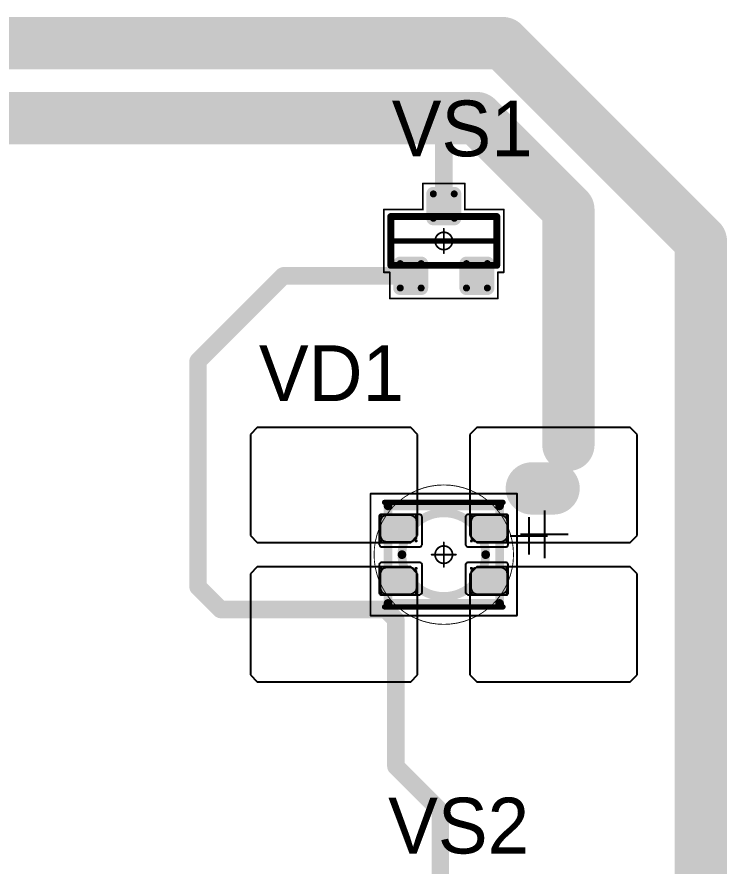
# Model space of a CAD drawing. Header units: millimetres. Extents: x 0 to 400, y 0 to 514.
# Drawn here: x 227.76 to 248.12, y 323.54 to 347.93 of the extents above; entities that cross this region are included whole.
import ezdxf

# ---------------------------------------------------------------- set-up
doc = ezdxf.new("R2010")
doc.units = ezdxf.units.MM
for name, color, linetype in [('Mechanical13', 56, 'Continuous'), ('Mechanical15', 56, 'Continuous'), ('Mechanical2', 216, 'Continuous'), ('TopLayer', 1, 'Continuous'), ('TopOverlay', 2, 'Continuous'), ('TopPaste', 8, 'Continuous'), ('TopSolder', 216, 'Continuous')]:
    doc.layers.add(name, color=color, linetype=linetype)

# ---------------------------------------------------------------- blocks, each defined once
blk = doc.blocks.new('SOT23_181')
at = {"layer": 'Mechanical13', "const_width": 0.2}
for points in [[(0.7, 1.52), (-0.7, 1.52)], [(-0.7, 1.52), (-0.7, -1.52)], [(0.7, 1.52), (0.7, -1.52)], [(-0.7, -1.52), (0.7, -1.52)]]:
    blk.add_lwpolyline(points, dxfattribs=at)
at = {"layer": 'Mechanical13', "const_width": 0.1}
for points in [[(-0.75, 1.52, 1), (-0.65, 1.52, 1)], [(-0.75, 1.52, 1), (-0.65, 1.52, 1)], [(0.65, 1.52, 1), (0.75, 1.52, 1)], [(0.65, 1.52, 1), (0.75, 1.52, 1)], [(-0.75, -1.52, 1), (-0.65, -1.52, 1)], [(-0.75, -1.52, 1), (-0.65, -1.52, 1)], [(0.65, -1.52, 1), (0.75, -1.52, 1)], [(0.65, -1.52, 1), (0.75, -1.52, 1)]]:
    blk.add_lwpolyline(points, format="xyb", close=True, dxfattribs=at)
at = {"layer": 'Mechanical15', "const_width": 0.05}
for points in [[(-0.9, 1.72), (-0.9, 1.55)], [(-0.9, 1.72), (0.9, 1.72)], [(0.9, 1.72), (0.9, 0.6)], [(-1.65, 1.55), (-1.65, -1.55)], [(-1.65, 1.55), (-0.9, 1.55)], [(0.9, 0.6), (1.65, 0.6)], [(1.65, 0.6), (1.65, -0.6)], [(0, 0.35), (0, -0.35)], [(0.35, 0), (-0.35, 0)], [(0.9, -0.6), (1.65, -0.6)], [(0.9, -0.6), (0.9, -1.72)], [(-1.65, -1.55), (-0.9, -1.55)], [(-0.9, -1.55), (-0.9, -1.72)], [(-0.9, -1.72), (0.9, -1.72)]]:
    blk.add_lwpolyline(points, dxfattribs=at)
at = {"layer": 'Mechanical15'}
for points, const_width in [([(-0.913, 1.72, 1), (-0.888, 1.72, 1)], 0.025), ([(-0.913, 1.72, 1), (-0.888, 1.72, 1)], 0.025), ([(0.888, 1.72, 1), (0.913, 1.72, 1)], 0.025), ([(0.888, 1.72, 1), (0.913, 1.72, 1)], 0.025), ([(-1.662, 1.55, 1), (-1.637, 1.55, 1)], 0.025), ([(-1.662, 1.55, 1), (-1.637, 1.55, 1)], 0.025), ([(-0.913, 1.55, 1), (-0.888, 1.55, 1)], 0.025), ([(-0.913, 1.55, 1), (-0.888, 1.55, 1)], 0.025), ([(0.888, 0.6, 1), (0.913, 0.6, 1)], 0.025), ([(0.888, 0.6, 1), (0.913, 0.6, 1)], 0.025), ([(1.637, 0.6, 1), (1.662, 0.6, 1)], 0.025), ([(1.637, 0.6, 1), (1.662, 0.6, 1)], 0.025), ([(0.25, 0, 1), (-0.25, 0, 1)], 0.05), ([(-0.012, 0.35, 1), (0.012, 0.35, 1)], 0.025), ([(-0.362, 0, 1), (-0.337, 0, 1)], 0.025), ([(-0.262, 0, 1), (-0.238, 0, 1)], 0.025), ([(0.238, 0, 1), (0.262, 0, 1)], 0.025), ([(0.337, 0, 1), (0.362, 0, 1)], 0.025), ([(-0.012, -0.35, 1), (0.012, -0.35, 1)], 0.025), ([(0.888, -0.6, 1), (0.913, -0.6, 1)], 0.025), ([(0.888, -0.6, 1), (0.913, -0.6, 1)], 0.025), ([(1.637, -0.6, 1), (1.662, -0.6, 1)], 0.025), ([(1.637, -0.6, 1), (1.662, -0.6, 1)], 0.025), ([(-1.662, -1.55, 1), (-1.637, -1.55, 1)], 0.025), ([(-1.662, -1.55, 1), (-1.637, -1.55, 1)], 0.025), ([(-0.913, -1.55, 1), (-0.888, -1.55, 1)], 0.025), ([(-0.913, -1.55, 1), (-0.888, -1.55, 1)], 0.025), ([(-0.913, -1.72, 1), (-0.888, -1.72, 1)], 0.025), ([(-0.913, -1.72, 1), (-0.888, -1.72, 1)], 0.025), ([(0.888, -1.72, 1), (0.913, -1.72, 1)], 0.025), ([(0.888, -1.72, 1), (0.913, -1.72, 1)], 0.025)]:
    blk.add_lwpolyline(points, format="xyb", close=True, dxfattribs=dict(at, const_width=const_width))
at = {"layer": 'TopLayer', "const_width": 0.1}
for points in [[(-1.4, 1.25, 1), (-1.3, 1.25, 1)], [(-0.7, 1.25, 1), (-0.6, 1.25, 1)], [(-1.4, 0.65, 1), (-1.3, 0.65, 1)], [(-0.7, 0.65, 1), (-0.6, 0.65, 1)], [(0.6, 0.3, 1), (0.7, 0.3, 1)], [(1.3, 0.3, 1), (1.4, 0.3, 1)], [(0.6, -0.3, 1), (0.7, -0.3, 1)], [(1.3, -0.3, 1), (1.4, -0.3, 1)], [(-1.4, -0.65, 1), (-1.3, -0.65, 1)], [(-0.7, -0.65, 1), (-0.6, -0.65, 1)], [(-1.4, -1.25, 1), (-1.3, -1.25, 1)], [(-0.7, -1.25, 1), (-0.6, -1.25, 1)]]:
    blk.add_lwpolyline(points, format="xyb", close=True, dxfattribs=at)
at = {"layer": 'TopLayer'}
for points in [[(-1.45, 1.25), (-1.45, 0.65), (-0.55, 1.25), (-0.55, 0.65)], [(-1.35, 1.35), (-1.35, 0.55), (-0.65, 1.35), (-0.65, 0.55)], [(0.55, 0.3), (0.55, -0.3), (1.45, 0.3), (1.45, -0.3)], [(0.65, 0.4), (0.65, -0.4), (1.35, 0.4), (1.35, -0.4)], [(-1.45, -0.65), (-1.45, -1.25), (-0.55, -0.65), (-0.55, -1.25)], [(-1.35, -0.55), (-1.35, -1.35), (-0.65, -0.55), (-0.65, -1.35)]]:
    blk.add_solid(points, dxfattribs=at)
at = {"layer": 'TopOverlay', "const_width": 0.15}
blk.add_lwpolyline([(0, 1.5), (0, -1.5)], dxfattribs=at)
at = {"layer": 'TopOverlay', "const_width": 0.075}
for points in [[(-0.038, 1.5, 1), (0.038, 1.5, 1)], [(-0.038, -1.5, 1), (0.038, -1.5, 1)]]:
    blk.add_lwpolyline(points, format="xyb", close=True, dxfattribs=at)
at = {"layer": 'TopPaste', "const_width": 0.075}
for points in [[(-1.387, 1.25, 1), (-1.313, 1.25, 1)], [(-0.687, 1.25, 1), (-0.613, 1.25, 1)], [(-1.387, 0.65, 1), (-1.313, 0.65, 1)], [(-0.687, 0.65, 1), (-0.613, 0.65, 1)], [(0.613, 0.3, 1), (0.687, 0.3, 1)], [(1.313, 0.3, 1), (1.387, 0.3, 1)], [(0.613, -0.3, 1), (0.687, -0.3, 1)], [(1.313, -0.3, 1), (1.387, -0.3, 1)], [(-1.387, -0.65, 1), (-1.313, -0.65, 1)], [(-0.687, -0.65, 1), (-0.613, -0.65, 1)], [(-1.387, -1.25, 1), (-1.313, -1.25, 1)], [(-0.687, -1.25, 1), (-0.613, -1.25, 1)]]:
    blk.add_lwpolyline(points, format="xyb", close=True, dxfattribs=at)
at = {"layer": 'TopPaste'}
for points in [[(-1.425, 1.25), (-1.425, 0.65), (-0.575, 1.25), (-0.575, 0.65)], [(-1.35, 1.325), (-1.35, 0.575), (-0.65, 1.325), (-0.65, 0.575)], [(0.575, 0.3), (0.575, -0.3), (1.425, 0.3), (1.425, -0.3)], [(0.65, 0.375), (0.65, -0.375), (1.35, 0.375), (1.35, -0.375)], [(-1.425, -0.65), (-1.425, -1.25), (-0.575, -0.65), (-0.575, -1.25)], [(-1.35, -0.575), (-1.35, -1.325), (-0.65, -0.575), (-0.65, -1.325)]]:
    blk.add_solid(points, dxfattribs=at)
at = {"layer": 'TopSolder', "const_width": 0.202}
for points in [[(-1.451, 1.25, 1), (-1.249, 1.25, 1)], [(-0.751, 1.25, 1), (-0.549, 1.25, 1)], [(-1.451, 0.65, 1), (-1.249, 0.65, 1)], [(-0.751, 0.65, 1), (-0.549, 0.65, 1)], [(0.549, 0.3, 1), (0.751, 0.3, 1)], [(1.249, 0.3, 1), (1.451, 0.3, 1)], [(0.549, -0.3, 1), (0.751, -0.3, 1)], [(1.249, -0.3, 1), (1.451, -0.3, 1)], [(-1.451, -0.65, 1), (-1.249, -0.65, 1)], [(-0.751, -0.65, 1), (-0.549, -0.65, 1)], [(-1.451, -1.25, 1), (-1.249, -1.25, 1)], [(-0.751, -1.25, 1), (-0.549, -1.25, 1)]]:
    blk.add_lwpolyline(points, format="xyb", close=True, dxfattribs=at)
at = {"layer": 'TopSolder'}
for points in [[(-1.552, 1.25), (-1.552, 0.65), (-0.448, 1.25), (-0.448, 0.65)], [(-1.35, 1.452), (-1.35, 0.448), (-0.65, 1.452), (-0.65, 0.448)], [(0.65, 0.502), (0.65, -0.502), (1.35, 0.502), (1.35, -0.502)], [(0.448, 0.3), (0.448, -0.3), (1.552, 0.3), (1.552, -0.3)], [(-1.35, -0.448), (-1.35, -1.452), (-0.65, -0.448), (-0.65, -1.452)], [(-1.552, -0.65), (-1.552, -1.25), (-0.448, -0.65), (-0.448, -1.25)]]:
    blk.add_solid(points, dxfattribs=at)
blk = doc.blocks.new('E65F_354')
at = {"layer": 'Mechanical13'}
for p, q in [((2.441, 1.071), (2.441, 0)), ((1.905, 0.536), (2.976, 0.536))]:
    blk.add_line(p, q, dxfattribs=at)
at = {"layer": 'Mechanical13', "const_width": 0.25}
for points in [[(-1.6, -1.4), (-1.6, 1.4)], [(-1.6, 1.4), (1.6, 1.4)], [(1.6, -1.4), (1.6, 1.4)], [(-1.6, -1.4), (1.6, -1.4)]]:
    blk.add_lwpolyline(points, dxfattribs=at)
at = {"layer": 'Mechanical13'}
for points, const_width in [([(-1.663, 1.4, 1), (-1.538, 1.4, 1)], 0.125), ([(-1.663, 1.4, 1), (-1.538, 1.4, 1)], 0.125), ([(1.537, 1.4, 1), (1.662, 1.4, 1)], 0.125), ([(1.537, 1.4, 1), (1.662, 1.4, 1)], 0.125), ([(1.2, 0, 1), (-1.2, 0, 1)], 0.25), ([(-1.263, 0, 1), (-1.138, 0, 1)], 0.125), ([(1.137, 0, 1), (1.262, 0, 1)], 0.125), ([(-1.663, -1.4, 1), (-1.538, -1.4, 1)], 0.125), ([(-1.663, -1.4, 1), (-1.538, -1.4, 1)], 0.125), ([(1.537, -1.4, 1), (1.662, -1.4, 1)], 0.125), ([(1.537, -1.4, 1), (1.662, -1.4, 1)], 0.125)]:
    blk.add_lwpolyline(points, format="xyb", close=True, dxfattribs=dict(at, const_width=const_width))
at = {"layer": 'Mechanical15', "const_width": 0.05}
for points in [[(-2.1, 1.75), (2.1, 1.75)], [(-2.1, -1.75), (-2.1, 1.75)], [(2.1, -1.75), (2.1, 1.75)], [(0, -0.35), (0, 0.35)], [(0, -0.35), (0, 0.35)], [(-0.35, 0), (0.35, 0)], [(-0.35, 0), (0.35, 0)], [(-2.1, -1.75), (2.1, -1.75)]]:
    blk.add_lwpolyline(points, dxfattribs=at)
at = {"layer": 'Mechanical15'}
for points, const_width in [([(-2.113, 1.75, 1), (-2.088, 1.75, 1)], 0.025), ([(-2.113, 1.75, 1), (-2.088, 1.75, 1)], 0.025), ([(2.087, 1.75, 1), (2.112, 1.75, 1)], 0.025), ([(2.087, 1.75, 1), (2.112, 1.75, 1)], 0.025), ([(0.25, 0, 1), (-0.25, 0, 1)], 0.05), ([(0.25, 0, 1), (-0.25, 0, 1)], 0.05), ([(-0.013, 0.35, 1), (0.012, 0.35, 1)], 0.025), ([(-0.013, 0.35, 1), (0.012, 0.35, 1)], 0.025), ([(-0.363, 0, 1), (-0.338, 0, 1)], 0.025), ([(-0.363, 0, 1), (-0.338, 0, 1)], 0.025), ([(-0.263, 0, 1), (-0.238, 0, 1)], 0.025), ([(-0.263, 0, 1), (-0.238, 0, 1)], 0.025), ([(0.237, 0, 1), (0.262, 0, 1)], 0.025), ([(0.237, 0, 1), (0.262, 0, 1)], 0.025), ([(0.337, 0, 1), (0.362, 0, 1)], 0.025), ([(0.337, 0, 1), (0.362, 0, 1)], 0.025), ([(-0.013, -0.35, 1), (0.012, -0.35, 1)], 0.025), ([(-0.013, -0.35, 1), (0.012, -0.35, 1)], 0.025), ([(-2.113, -1.75, 1), (-2.088, -1.75, 1)], 0.025), ([(-2.113, -1.75, 1), (-2.088, -1.75, 1)], 0.025), ([(2.087, -1.75, 1), (2.112, -1.75, 1)], 0.025), ([(2.087, -1.75, 1), (2.112, -1.75, 1)], 0.025)]:
    blk.add_lwpolyline(points, format="xyb", close=True, dxfattribs=dict(at, const_width=const_width))
at = {"layer": 'TopLayer'}
for p, q in [((-5.35, 3.65), (-5.55, 3.45)), ((-5.55, 3.45), (-5.55, 3.45)), ((-5.55, 3.45), (-5.55, 0.55)), ((-0.95, 3.65), (-5.35, 3.65)), ((-5.35, 3.65), (-5.35, 3.65)), ((-0.75, 3.45), (-0.95, 3.65)), ((-0.75, 0.55), (-0.75, 3.45)), ((0.95, 3.65), (0.75, 3.45)), ((0.75, 3.45), (0.75, 3.45)), ((0.75, 3.45), (0.75, 0.55)), ((5.35, 3.65), (0.95, 3.65)), ((0.95, 3.65), (0.95, 3.65)), ((5.55, 3.45), (5.35, 3.65)), ((5.55, 0.55), (5.55, 3.45)), ((-5.55, 0.55), (-5.35, 0.35)), ((-0.95, 0.35), (-0.75, 0.55)), ((0.75, 0.55), (0.95, 0.35)), ((5.35, 0.35), (5.55, 0.55)), ((-5.35, 0.35), (-0.95, 0.35)), ((0.95, 0.35), (5.35, 0.35)), ((-5.35, -0.35), (-5.55, -0.55)), ((-0.95, -0.35), (-5.35, -0.35)), ((-5.35, -0.35), (-5.35, -0.35)), ((-0.75, -0.55), (-0.95, -0.35)), ((0.95, -0.35), (0.75, -0.55)), ((5.35, -0.35), (0.95, -0.35)), ((0.95, -0.35), (0.95, -0.35)), ((5.55, -0.55), (5.35, -0.35)), ((-5.55, -0.55), (-5.55, -0.55)), ((-5.55, -0.55), (-5.55, -3.45)), ((-0.75, -3.45), (-0.75, -0.55)), ((0.75, -0.55), (0.75, -0.55)), ((0.75, -0.55), (0.75, -3.45)), ((5.55, -3.45), (5.55, -0.55)), ((-5.55, -3.45), (-5.35, -3.65)), ((-5.35, -3.65), (-0.95, -3.65)), ((-0.95, -3.65), (-0.75, -3.45)), ((0.75, -3.45), (0.95, -3.65)), ((0.95, -3.65), (5.35, -3.65)), ((5.35, -3.65), (5.55, -3.45))]:
    blk.add_line(p, q, dxfattribs=at)
at = {"layer": 'TopLayer', "const_width": 0.04}
for points in [[(-1.83, 1.11, 1), (-1.79, 1.11, 1)], [(-0.81, 1.11, 1), (-0.77, 1.11, 1)], [(0.77, 1.11, 1), (0.81, 1.11, 1)], [(1.79, 1.11, 1), (1.83, 1.11, 1)], [(-1.83, 0.39, 1), (-1.79, 0.39, 1)], [(-0.81, 0.39, 1), (-0.77, 0.39, 1)], [(0.77, 0.39, 1), (0.81, 0.39, 1)], [(1.79, 0.39, 1), (1.83, 0.39, 1)], [(-1.83, -0.39, 1), (-1.79, -0.39, 1)], [(-0.81, -0.39, 1), (-0.77, -0.39, 1)], [(0.77, -0.39, 1), (0.81, -0.39, 1)], [(1.79, -0.39, 1), (1.83, -0.39, 1)], [(-1.83, -1.11, 1), (-1.79, -1.11, 1)], [(-0.81, -1.11, 1), (-0.77, -1.11, 1)], [(0.77, -1.11, 1), (0.81, -1.11, 1)], [(1.79, -1.11, 1), (1.83, -1.11, 1)]]:
    blk.add_lwpolyline(points, format="xyb", close=True, dxfattribs=at)
at = {"layer": 'TopLayer'}
for points in [[(-1.85, 1.11), (-1.85, 0.39), (-0.75, 1.11), (-0.75, 0.39)], [(-1.81, 1.15), (-1.81, 0.35), (-0.79, 1.15), (-0.79, 0.35)], [(0.75, 1.11), (0.75, 0.39), (1.85, 1.11), (1.85, 0.39)], [(0.79, 1.15), (0.79, 0.35), (1.81, 1.15), (1.81, 0.35)], [(-1.85, -0.39), (-1.85, -1.11), (-0.75, -0.39), (-0.75, -1.11)], [(-1.81, -0.35), (-1.81, -1.15), (-0.79, -0.35), (-0.79, -1.15)], [(0.75, -0.39), (0.75, -1.11), (1.85, -0.39), (1.85, -1.11)], [(0.79, -0.35), (0.79, -1.15), (1.81, -0.35), (1.81, -1.15)]]:
    blk.add_solid(points, dxfattribs=at)
at = {"layer": 'TopOverlay'}
for p, q in [((2.886, 1.271), (2.886, -0.1)), ((2.2, 0.586), (3.571, 0.586))]:
    blk.add_line(p, q, dxfattribs=at)
at = {"layer": 'TopOverlay', "const_width": 0.15}
for points in [[(-1.7, 1.5), (1.7, 1.5)], [(-1.7, -1.5), (1.7, -1.5)]]:
    blk.add_lwpolyline(points, dxfattribs=at)
at = {"layer": 'TopOverlay', "const_width": 0.075}
for points in [[(-1.738, 1.5, 1), (-1.663, 1.5, 1)], [(1.662, 1.5, 1), (1.737, 1.5, 1)], [(-1.738, -1.5, 1), (-1.663, -1.5, 1)], [(1.662, -1.5, 1), (1.737, -1.5, 1)]]:
    blk.add_lwpolyline(points, format="xyb", close=True, dxfattribs=at)
at = {"layer": 'TopPaste'}
for p, q in [((-1.814, 1.011), (-1.829, 0.938)), ((-1.773, 1.073), (-1.814, 1.011)), ((-1.711, 1.114), (-1.773, 1.073)), ((-1.638, 1.129), (-1.711, 1.114)), ((-0.963, 1.129), (-1.638, 1.129)), ((-0.889, 1.114), (-0.963, 1.129)), ((-0.827, 1.073), (-0.889, 1.114)), ((-0.786, 1.011), (-0.827, 1.073)), ((-0.771, 0.938), (-0.786, 1.011)), ((0.786, 1.011), (0.771, 0.938)), ((0.827, 1.073), (0.786, 1.011)), ((0.889, 1.114), (0.827, 1.073)), ((0.962, 1.129), (0.889, 1.114)), ((1.637, 1.129), (0.962, 1.129)), ((1.711, 1.114), (1.637, 1.129)), ((1.773, 1.073), (1.711, 1.114)), ((1.814, 1.011), (1.773, 1.073)), ((1.829, 0.938), (1.814, 1.011)), ((-1.829, 0.938), (-1.829, 0.563)), ((-0.771, 0.563), (-0.771, 0.938)), ((0.771, 0.938), (0.771, 0.563)), ((1.829, 0.563), (1.829, 0.938)), ((-1.829, 0.563), (-1.814, 0.489)), ((-1.814, 0.489), (-1.773, 0.427)), ((-0.827, 0.427), (-0.786, 0.489)), ((-0.786, 0.489), (-0.771, 0.563)), ((0.771, 0.563), (0.786, 0.489)), ((0.786, 0.489), (0.827, 0.427)), ((1.773, 0.427), (1.814, 0.489)), ((1.814, 0.489), (1.829, 0.563)), ((-1.773, 0.427), (-1.711, 0.386)), ((-1.711, 0.386), (-1.638, 0.371)), ((-1.638, 0.371), (-0.963, 0.371)), ((-0.963, 0.371), (-0.889, 0.386)), ((-0.889, 0.386), (-0.827, 0.427)), ((0.827, 0.427), (0.889, 0.386)), ((0.889, 0.386), (0.962, 0.371)), ((0.962, 0.371), (1.637, 0.371)), ((1.637, 0.371), (1.711, 0.386)), ((1.711, 0.386), (1.773, 0.427)), ((-1.773, -0.427), (-1.814, -0.489)), ((-1.711, -0.386), (-1.773, -0.427)), ((-1.638, -0.371), (-1.711, -0.386)), ((-0.963, -0.371), (-1.638, -0.371)), ((-0.889, -0.386), (-0.963, -0.371)), ((-0.827, -0.427), (-0.889, -0.386)), ((-0.786, -0.489), (-0.827, -0.427)), ((0.827, -0.427), (0.786, -0.489)), ((0.889, -0.386), (0.827, -0.427)), ((0.962, -0.371), (0.889, -0.386)), ((1.637, -0.371), (0.962, -0.371)), ((1.711, -0.386), (1.637, -0.371)), ((1.773, -0.427), (1.711, -0.386)), ((1.814, -0.489), (1.773, -0.427)), ((-1.814, -0.489), (-1.829, -0.563)), ((-1.829, -0.563), (-1.829, -0.938)), ((-0.771, -0.563), (-0.786, -0.489)), ((-0.771, -0.938), (-0.771, -0.563)), ((0.786, -0.489), (0.771, -0.563)), ((0.771, -0.563), (0.771, -0.938)), ((1.829, -0.563), (1.814, -0.489)), ((1.829, -0.938), (1.829, -0.563)), ((-1.829, -0.938), (-1.814, -1.011)), ((-0.786, -1.011), (-0.771, -0.938)), ((0.771, -0.938), (0.786, -1.011)), ((1.814, -1.011), (1.829, -0.938)), ((-1.814, -1.011), (-1.773, -1.073)), ((-1.773, -1.073), (-1.711, -1.114)), ((-1.711, -1.114), (-1.638, -1.129)), ((-1.638, -1.129), (-0.963, -1.129)), ((-0.963, -1.129), (-0.889, -1.114)), ((-0.889, -1.114), (-0.827, -1.073)), ((-0.827, -1.073), (-0.786, -1.011)), ((0.786, -1.011), (0.827, -1.073)), ((0.827, -1.073), (0.889, -1.114)), ((0.889, -1.114), (0.962, -1.129)), ((0.962, -1.129), (1.637, -1.129)), ((1.637, -1.129), (1.711, -1.114)), ((1.711, -1.114), (1.773, -1.073)), ((1.773, -1.073), (1.814, -1.011))]:
    blk.add_line(p, q, dxfattribs=at)
at = {"layer": 'TopSolder'}
for p, q in [((-1.842, 1.129), (-1.85, 1.111)), ((-1.85, 1.111), (-1.85, 1.101)), ((-1.85, 1.101), (-1.85, 1.101)), ((-1.85, 1.101), (-1.85, 0.301)), ((-1.828, 1.143), (-1.842, 1.129)), ((-1.81, 1.151), (-1.828, 1.143)), ((-1.8, 1.151), (-1.81, 1.151)), ((-0.7, 1.151), (-1.8, 1.151)), ((-0.685, 1.151), (-0.7, 1.151)), ((-0.7, 1.151), (-0.7, 1.151)), ((-0.658, 1.139), (-0.685, 1.151)), ((-0.636, 1.118), (-0.658, 1.139)), ((-0.625, 1.09), (-0.636, 1.118)), ((-0.625, 1.076), (-0.625, 1.09)), ((-0.625, 0.301), (-0.625, 1.076)), ((0.636, 1.118), (0.625, 1.09)), ((0.625, 1.09), (0.625, 1.076)), ((0.625, 1.076), (0.625, 1.076)), ((0.625, 1.076), (0.625, 0.301)), ((0.657, 1.139), (0.636, 1.118)), ((0.685, 1.151), (0.657, 1.139)), ((0.7, 1.151), (0.685, 1.151)), ((1.8, 1.151), (0.7, 1.151)), ((1.81, 1.151), (1.8, 1.151)), ((1.8, 1.151), (1.8, 1.151)), ((1.828, 1.143), (1.81, 1.151)), ((1.842, 1.129), (1.828, 1.143)), ((1.85, 1.111), (1.842, 1.129)), ((1.85, 1.101), (1.85, 1.111)), ((1.85, 0.301), (1.85, 1.101)), ((-1.85, 0.301), (-1.85, 0.286)), ((-1.85, 0.286), (-1.839, 0.258)), ((-1.839, 0.258), (-1.818, 0.237)), ((-0.658, 0.237), (-0.636, 0.258)), ((-0.636, 0.258), (-0.625, 0.286)), ((-0.625, 0.286), (-0.625, 0.301)), ((-0.625, 0.301), (-0.625, 0.301)), ((0.625, 0.301), (0.625, 0.286)), ((0.625, 0.286), (0.636, 0.258)), ((0.636, 0.258), (0.657, 0.237)), ((1.817, 0.237), (1.839, 0.258)), ((1.839, 0.258), (1.85, 0.286)), ((1.85, 0.286), (1.85, 0.301)), ((1.85, 0.301), (1.85, 0.301)), ((-1.818, 0.237), (-1.79, 0.226)), ((-1.79, 0.226), (-1.775, 0.226)), ((-1.775, 0.226), (-1.775, 0.226)), ((-1.775, 0.226), (-0.7, 0.226)), ((-0.7, 0.226), (-0.685, 0.226)), ((-0.685, 0.226), (-0.658, 0.237)), ((0.657, 0.237), (0.685, 0.226)), ((0.685, 0.226), (0.7, 0.226)), ((0.7, 0.226), (0.7, 0.226)), ((0.7, 0.226), (1.775, 0.226)), ((1.775, 0.226), (1.79, 0.226)), ((1.79, 0.226), (1.817, 0.237)), ((-1.818, -0.236), (-1.839, -0.257)), ((-1.79, -0.224), (-1.818, -0.236)), ((-1.775, -0.224), (-1.79, -0.224)), ((-0.7, -0.224), (-1.775, -0.224)), ((-0.685, -0.224), (-0.7, -0.224)), ((-0.7, -0.224), (-0.7, -0.224)), ((-0.658, -0.236), (-0.685, -0.224)), ((-0.636, -0.257), (-0.658, -0.236)), ((0.657, -0.236), (0.636, -0.257)), ((0.685, -0.224), (0.657, -0.236)), ((0.7, -0.224), (0.685, -0.224)), ((1.775, -0.224), (0.7, -0.224)), ((1.79, -0.224), (1.775, -0.224)), ((1.775, -0.224), (1.775, -0.224)), ((1.817, -0.236), (1.79, -0.224)), ((1.839, -0.257), (1.817, -0.236)), ((-1.839, -0.257), (-1.85, -0.285)), ((-1.85, -0.285), (-1.85, -0.299)), ((-1.85, -0.299), (-1.85, -0.299)), ((-1.85, -0.299), (-1.85, -1.099)), ((-0.625, -0.285), (-0.636, -0.257)), ((-0.625, -0.299), (-0.625, -0.285)), ((-0.625, -1.074), (-0.625, -0.299)), ((0.636, -0.257), (0.625, -0.285)), ((0.625, -0.285), (0.625, -0.299)), ((0.625, -0.299), (0.625, -0.299)), ((0.625, -0.299), (0.625, -1.074)), ((1.85, -0.285), (1.839, -0.257)), ((1.85, -0.299), (1.85, -0.285)), ((1.85, -1.099), (1.85, -0.299)), ((-1.85, -1.099), (-1.85, -1.109)), ((-1.85, -1.109), (-1.842, -1.128)), ((-1.842, -1.128), (-1.828, -1.142)), ((-1.828, -1.142), (-1.81, -1.149)), ((-1.81, -1.149), (-1.8, -1.149)), ((-1.8, -1.149), (-0.7, -1.149)), ((-1.8, -1.149), (-1.8, -1.149)), ((-0.7, -1.149), (-0.685, -1.149)), ((-0.685, -1.149), (-0.658, -1.138)), ((-0.658, -1.138), (-0.636, -1.117)), ((-0.636, -1.117), (-0.625, -1.089)), ((-0.625, -1.089), (-0.625, -1.074)), ((-0.625, -1.074), (-0.625, -1.074)), ((0.625, -1.074), (0.625, -1.089)), ((0.625, -1.089), (0.636, -1.117)), ((0.636, -1.117), (0.657, -1.138)), ((0.657, -1.138), (0.685, -1.149)), ((0.685, -1.149), (0.7, -1.149)), ((0.7, -1.149), (1.8, -1.149)), ((0.7, -1.149), (0.7, -1.149)), ((1.8, -1.149), (1.81, -1.149)), ((1.81, -1.149), (1.828, -1.142)), ((1.828, -1.142), (1.842, -1.128)), ((1.842, -1.128), (1.85, -1.109)), ((1.85, -1.109), (1.85, -1.099)), ((1.85, -1.099), (1.85, -1.099))]:
    blk.add_line(p, q, dxfattribs=at)

msp = doc.modelspace()

# ---------------------------------------------------------------- linework, layer by layer
at = {"layer": 'Mechanical2'}
for points, const_width in [([(242, 332.5, 1), (238, 332.5, 1)], 0.0254), ([(240, 334.5, 1), (240, 334.5, 1)], 0.0005), ([(237.994, 332.5, 1), (238.006, 332.5, 1)], 0.0127), ([(238, 332.5, 1), (238, 332.5, 1)], 0.0005), ([(241.994, 332.5, 1), (242.006, 332.5, 1)], 0.0127), ([(242, 332.5, 1), (242, 332.5, 1)], 0.0005), ([(240, 330.5, 1), (240, 330.5, 1)], 0.0005)]:
    msp.add_lwpolyline(points, format="xyb", close=True, dxfattribs=dict(at, const_width=const_width))
at = {"layer": 'Mechanical2', "const_width": 0.001}
for points in [[(240, 330.5), (240, 334.5)], [(238, 332.5), (242, 332.5)]]:
    msp.add_lwpolyline(points, dxfattribs=at)
at = {"layer": 'TopLayer'}
for points, const_width in [([(184.325, 347.175), (241.7, 347.175)], 1.5), ([(241.7, 347.175), (247.375, 341.5)], 1.5), ([(226.4, 345.025), (240.95, 345.025)], 1.5), ([(240.95, 345.025), (243.575, 342.4)], 1.5), ([(240, 342.5), (240, 344.95)], 0.5), ([(243.575, 335.65), (243.575, 342.4)], 1.5), ([(247.375, 288.875), (247.375, 341.5)], 1.5), ([(232.95, 338.05), (235.4, 340.5)], 0.5), ([(235.4, 340.5), (239.05, 340.5)], 0.5), ([(232.95, 331.575), (232.95, 338.05)], 0.5), ([(243.575, 335.65), (243.7, 335.525)], 0.5), ([(242.525, 334.4), (243.15, 334.4)], 1.5), ([(232.95, 331.575), (233.6, 330.925)], 0.5), ([(233.6, 330.925), (238.332, 330.925)], 0.5), ([(238.332, 330.925), (238.625, 330.632)], 0.5), ([(238.625, 326.425), (238.625, 330.632)], 0.5), ([(238.625, 326.425), (239.9, 325.15)], 0.5), ([(239.9, 322.5), (239.9, 325.15)], 0.5)]:
    msp.add_lwpolyline(points, dxfattribs=dict(at, const_width=const_width))
for points, const_width in [([(241.325, 347.175, 1), (242.075, 347.175, 1)], 0.75), ([(241.325, 347.175, 1), (242.075, 347.175, 1)], 0.75), ([(240.575, 345.025, 1), (241.325, 345.025, 1)], 0.75), ([(240.575, 345.025, 1), (241.325, 345.025, 1)], 0.75), ([(239.875, 344.95, 1), (240.125, 344.95, 1)], 0.25), ([(243.2, 342.4, 1), (243.95, 342.4, 1)], 0.75), ([(243.2, 342.4, 1), (243.95, 342.4, 1)], 0.75), ([(239.875, 342.5, 1), (240.125, 342.5, 1)], 0.25), ([(247, 341.5, 1), (247.75, 341.5, 1)], 0.75), ([(247, 341.5, 1), (247.75, 341.5, 1)], 0.75), ([(235.275, 340.5, 1), (235.525, 340.5, 1)], 0.25), ([(235.275, 340.5, 1), (235.525, 340.5, 1)], 0.25), ([(238.925, 340.5, 1), (239.175, 340.5, 1)], 0.25), ([(232.825, 338.05, 1), (233.075, 338.05, 1)], 0.25), ([(232.825, 338.05, 1), (233.075, 338.05, 1)], 0.25), ([(243.2, 335.65, 1), (243.95, 335.65, 1)], 0.75), ([(243.45, 335.65, 1), (243.7, 335.65, 1)], 0.25), ([(243.575, 335.525, 1), (243.825, 335.525, 1)], 0.25), ([(242.15, 334.4, 1), (242.9, 334.4, 1)], 0.75), ([(242.775, 334.4, 1), (243.525, 334.4, 1)], 0.75), ([(232.825, 331.575, 1), (233.075, 331.575, 1)], 0.25), ([(232.825, 331.575, 1), (233.075, 331.575, 1)], 0.25), ([(233.475, 330.925, 1), (233.725, 330.925, 1)], 0.25), ([(233.475, 330.925, 1), (233.725, 330.925, 1)], 0.25), ([(238.207, 330.925, 1), (238.457, 330.925, 1)], 0.25), ([(238.207, 330.925, 1), (238.457, 330.925, 1)], 0.25), ([(238.5, 330.632, 1), (238.75, 330.632, 1)], 0.25), ([(238.5, 330.632, 1), (238.75, 330.632, 1)], 0.25), ([(238.5, 326.425, 1), (238.75, 326.425, 1)], 0.25), ([(238.5, 326.425, 1), (238.75, 326.425, 1)], 0.25), ([(239.775, 325.15, 1), (240.025, 325.15, 1)], 0.25), ([(239.775, 325.15, 1), (240.025, 325.15, 1)], 0.25)]:
    msp.add_lwpolyline(points, format="xyb", close=True, dxfattribs=dict(at, const_width=const_width))

# ---------------------------------------------------------------- block references
for name, p, rotation in [('SOT23_181', (240, 341.5), 90), ('E65F_354', (240, 332.5), 360)]:
    msp.add_blockref(name, p, dxfattribs=dict(rotation=rotation))

# ---------------------------------------------------------------- texts
at = {"layer": 'TopOverlay'}
for s, p in [('VS1', (238.506, 343.928)), ('VD1', (234.696, 336.906)), ('VS2', (238.404, 323.926))]:
    msp.add_text(s, height=1.6, dxfattribs=at).set_placement(p)

doc.saveas('drawing.dxf')
